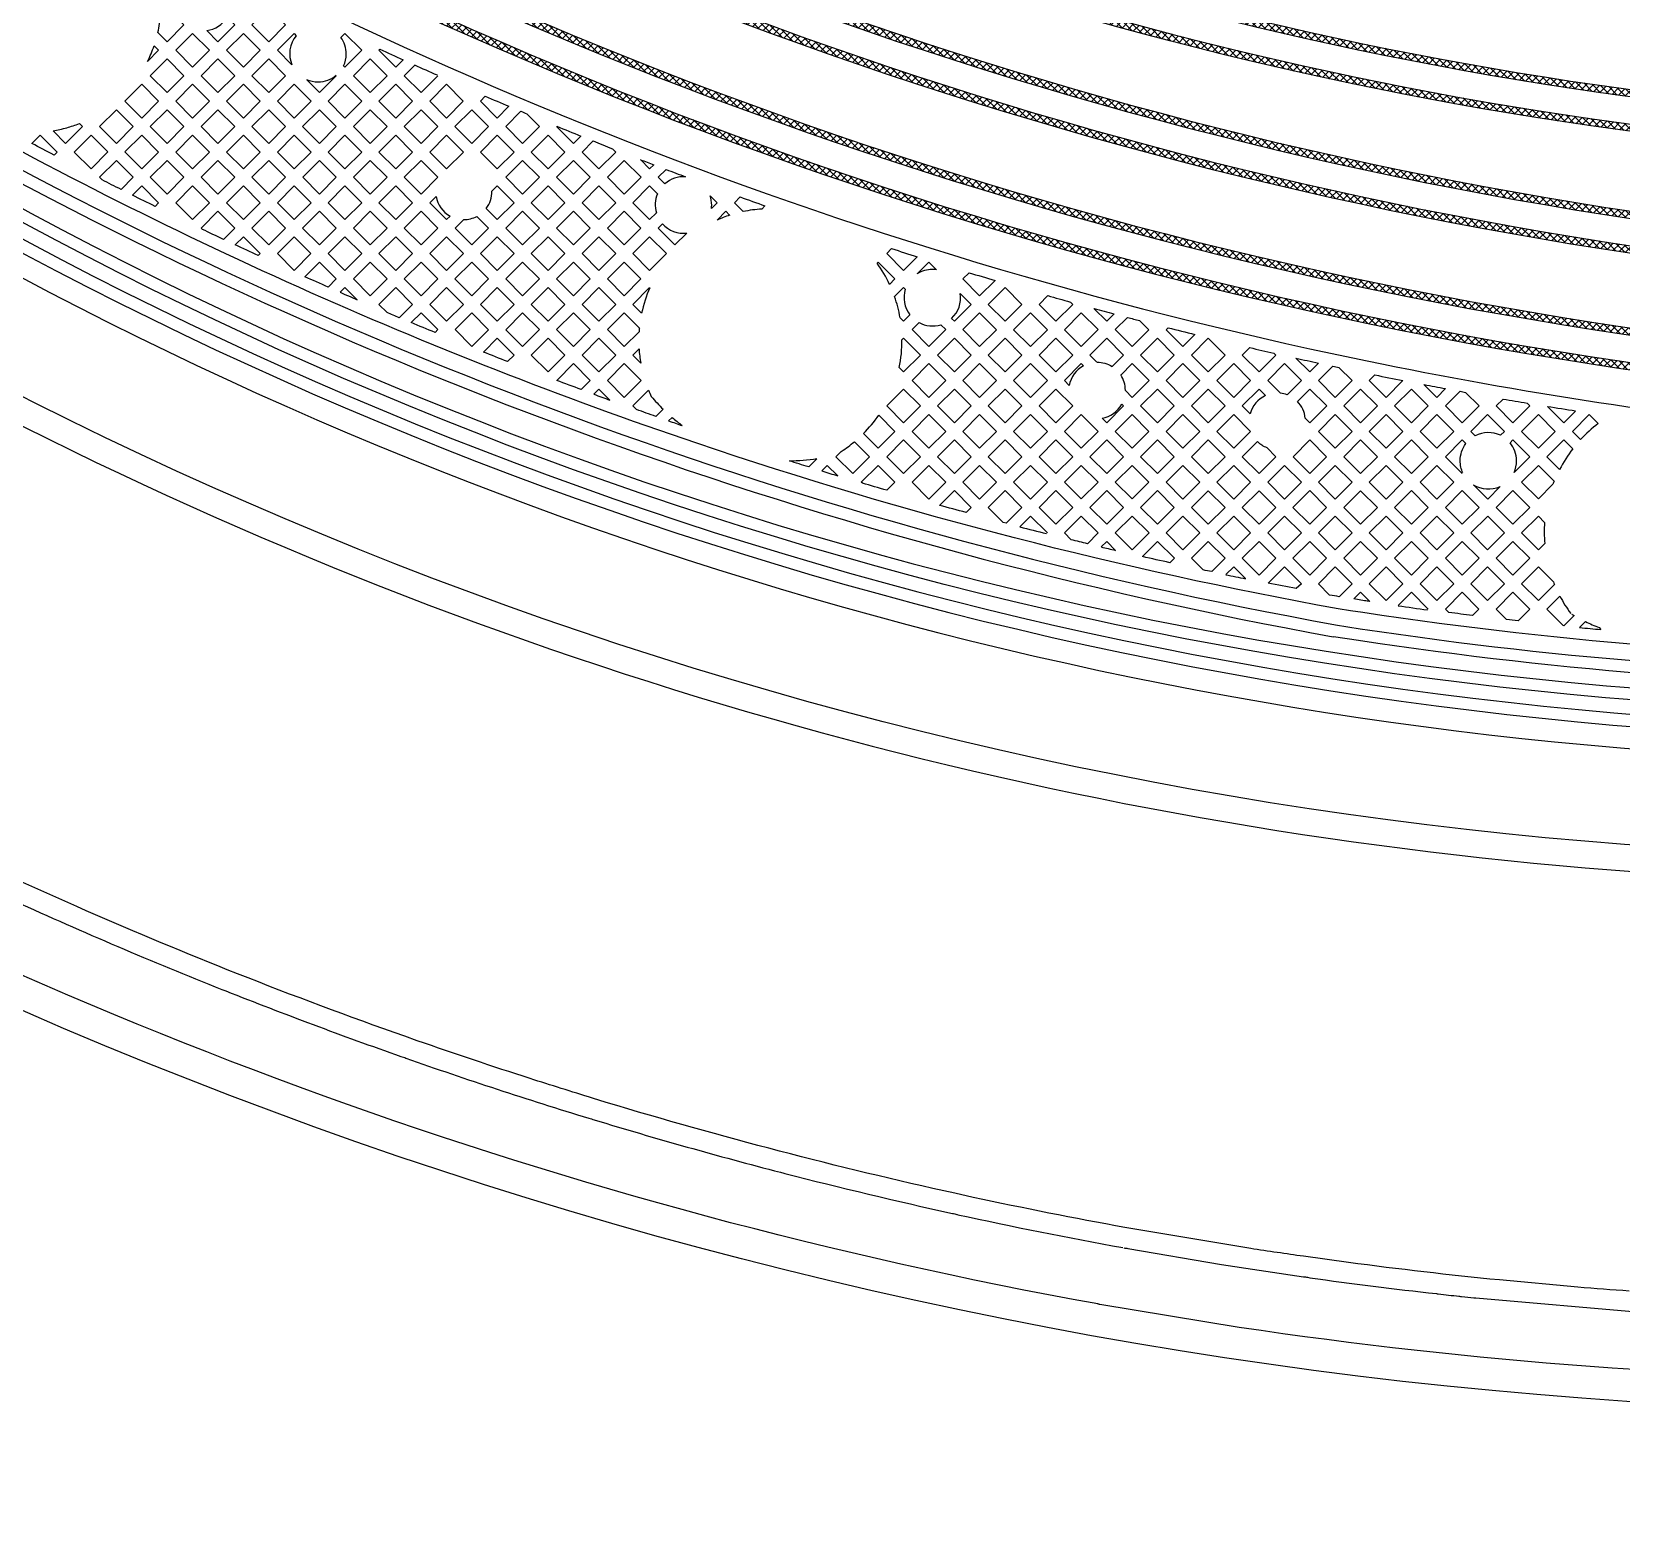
# Model space of a CAD drawing. Extents: x 3811 to 4253, y -432 to -307.
# Drawn here: x 4192.92 to 4202.92, y -371.98 to -362.67 of the extents above; entities that cross this region are included whole.
import ezdxf

# ---------------------------------------------------------------- set-up
doc = ezdxf.new("R2010")
doc.units = 0
doc.layers.add('gbr-dxf_layer0', color=7, linetype='Continuous')
doc.layers.add('gbr-outline-dxf_layer1', color=2, linetype='Continuous')
doc.layers.add('備註', color=1, linetype='Continuous', lineweight=9)
pattern_1 = [(135, (8843.560736, 77.478814), (0.0224506403, 0.0224506403), []), (45, (8843.560736, 77.478814), (0.0224506403, -0.0224506403), [])]

msp = doc.modelspace()

# ---------------------------------------------------------------- hatches: boundary and pattern name
at = {"layer": '備註', "linetype": 'Continuous'}
h = msp.add_hatch(dxfattribs=at)
h.set_pattern_fill('ANSI37', color=4, scale=0.01, angle=180, style=0)
h.set_pattern_definition(pattern_1)
h.paths.add_polyline_path([(4163.64, -357.276), (4163.64, -357.098), (4164.173, -357.098), (4164.173, -357.11), (4164.329, -357.143, -0.066613), (4164.335, -357.145), (4164.488, -357.138), (4188.046, -357.138, -0.141637), (4193.293, -358.654), (4194.128, -359.181, 0.112238), (4203.085, -362.347), (4204.051, -362.46), (4212.149, -362.46, 0.085387), (4215.983, -361.801, -0.011425), (4218.04, -361.124, -0.07388), (4223.346, -360.335, -0.044039), (4225.988, -360.565), (4240.053, -363.044, -0.06808), (4240.355, -363.141), (4240.472, -363.092, -0.165275), (4240.48, -363.092), (4240.481, -363.088), (4241.006, -363.181), (4240.975, -363.356), (4240.45, -363.263), (4240.45, -363.261, -0.144698), (4240.443, -363.259), (4240.359, -363.194, 0.074069), (4240.045, -363.089), (4225.98, -360.609, 0.041882), (4223.476, -360.381, 0.075667), (4218.053, -361.167, 0.011425), (4215.998, -361.843, -0.085392), (4212.149, -362.505), (4204.05, -362.505), (4203.08, -362.392, -0.112238), (4194.104, -359.219), (4193.269, -358.692, 0.141637), (4188.046, -357.183), (4164.49, -357.183), (4164.356, -357.189, -0.211234), (4164.349, -357.196), (4164.182, -357.271, -0.18449), (4164.173, -357.271), (4164.173, -357.276)])
h = msp.add_hatch(dxfattribs=at)
h.set_pattern_fill('ANSI37', color=4, scale=0.01, angle=180, style=0)
h.set_pattern_definition(pattern_1)
h.paths.add_polyline_path([(4163.64, -357.448), (4163.64, -357.626), (4164.173, -357.626), (4164.173, -357.62, 0.178466), (4164.181, -357.615), (4164.301, -357.463), (4164.411, -357.416, -0.099638), (4164.502, -357.398), (4188.046, -357.398, -0.141634), (4193.154, -358.875), (4193.989, -359.401, 0.112237), (4203.054, -362.606), (4204.037, -362.721), (4212.149, -362.721, 0.085375), (4216.07, -362.046, -0.005716), (4217.089, -361.698, -0.005714), (4218.116, -361.373, -0.075665), (4223.474, -360.596, -0.041887), (4225.943, -360.821), (4240.008, -363.301, -0.08592), (4240.3, -363.406, -0.013248), (4240.333, -363.427), (4240.353, -363.447), (4240.333, -363.45, 0.505282), (4240.323, -363.468), (4240.386, -363.596, 0.121534), (4240.39, -363.6), (4240.389, -363.608), (4240.914, -363.7), (4240.945, -363.525), (4240.42, -363.433), (4240.419, -363.435), (4240.407, -363.437), (4240.363, -363.393, 0.054644), (4240.36, -363.39, 0.013244), (4240.324, -363.369, 0.030283), (4240.322, -363.367, 0.085922), (4240.016, -363.257), (4225.951, -360.777, 0.044037), (4223.347, -360.551, 0.073888), (4218.103, -361.33, 0.005714), (4217.075, -361.655, 0.005715), (4216.055, -362.004, -0.085375), (4212.149, -362.676), (4204.039, -362.676), (4203.06, -362.561, -0.112237), (4194.013, -359.363), (4193.178, -358.836, 0.141634), (4188.046, -357.353), (4164.502, -357.353, 0.09966), (4164.394, -357.375), (4164.252, -357.434), (4164.21, -357.437, 0.069249), (4164.207, -357.437), (4164.173, -357.451), (4164.173, -357.448)])
h = msp.add_hatch(dxfattribs=at)
h.set_pattern_fill('ANSI37', color=5, scale=0.01, angle=180, style=0)
h.set_pattern_definition(pattern_1)
h.paths.add_polyline_path([(4163.64, -358.498), (4163.64, -358.676), (4164.173, -358.676), (4164.173, -358.636), (4164.188, -358.627, 0.118436), (4164.197, -358.619), (4164.271, -358.542), (4164.467, -358.542, 0.168678), (4164.773, -358.435, -0.032288), (4164.833, -358.394, -0.075294), (4165.547, -358.102, -0.059653), (4165.747, -358.078), (4187.996, -358.078, -0.141633), (4192.783, -359.461), (4193.285, -359.778, 0.112619), (4203.406, -363.347), (4203.406, -363.347), (4203.997, -363.415), (4212.136, -363.415, 0.097428), (4216.849, -362.488), (4216.984, -362.441, -0.008482), (4217.026, -362.429, 0.045764), (4217.03, -362.428), (4218.685, -361.925, -0.117961), (4225.738, -361.498), (4239.121, -363.858, -0.053276), (4239.199, -363.88, -0.092314), (4239.474, -364.056, -0.051872), (4239.52, -364.11), (4239.622, -364.256, 0.198369), (4239.941, -364.459), (4240.049, -364.478, 0.195787), (4240.054, -364.487), (4240.115, -364.539), (4240.214, -364.599), (4240.207, -364.642), (4240.732, -364.734), (4240.763, -364.559), (4240.238, -364.467), (4240.237, -364.47), (4240.18, -364.468), (4240.106, -364.443), (4239.948, -364.415, -0.198537), (4239.659, -364.23), (4239.557, -364.084, 0.051995), (4239.504, -364.023, 0.092307), (4239.216, -363.838, 0.053108), (4239.129, -363.813), (4225.745, -361.454, 0.117961), (4218.672, -361.881), (4216.922, -362.413, 0.026897), (4216.84, -362.443), (4216.832, -362.446, -0.097433), (4212.136, -363.37), (4203.998, -363.37), (4203.411, -363.302, -0.112619), (4193.309, -359.74), (4192.807, -359.423, 0.141633), (4187.996, -358.033), (4165.747, -358.033, 0.059652), (4165.536, -358.058, 0.075314), (4164.81, -358.355, 0.032369), (4164.745, -358.4, -0.168476), (4164.467, -358.497), (4164.269, -358.497), (4164.239, -358.483, 0.095372), (4164.234, -358.482, 0.091209), (4164.225, -358.482, 0.128158), (4164.219, -358.482), (4164.174, -358.498), (4164.173, -358.498)])
h.paths.add_polyline_path([(4163.64, -358.326), (4163.64, -358.148), (4164.173, -358.148), (4164.173, -358.157), (4164.324, -358.277, -0.10638), (4164.328, -358.282), (4164.467, -358.282, 0.167597), (4164.611, -358.232, -0.03254), (4164.699, -358.171, -0.07534), (4165.485, -357.848, -0.059449), (4165.746, -357.817, 0), (4165.746, -357.817), (4187.997, -357.817, -0.14163), (4192.922, -359.241), (4193.424, -359.558, 0.11262), (4203.435, -363.088), (4204.011, -363.154), (4212.136, -363.154, 0.097486), (4216.753, -362.245), (4216.76, -362.243, -0.02557), (4216.858, -362.207), (4218.61, -361.675, -0.117962), (4225.783, -361.242), (4239.166, -363.601, -0.053228), (4239.297, -363.639, -0.092222), (4239.652, -363.866, -0.051821), (4239.734, -363.96), (4239.836, -364.107, 0.198471), (4239.986, -364.203), (4240.178, -364.237, -0.268286), (4240.183, -364.225), (4240.292, -364.129, 0), (4240.292, -364.129, -0.11537), (4240.297, -364.126), (4240.298, -364.122), (4240.824, -364.215), (4240.793, -364.39), (4240.267, -364.297), (4240.268, -364.291, -0.065734), (4240.265, -364.29), (4240.26, -364.287), (4240.217, -364.288), (4239.978, -364.247, -0.198477), (4239.799, -364.132), (4239.697, -363.986, 0.051773), (4239.621, -363.899, 0.092239), (4239.281, -363.681, 0.053275), (4239.158, -363.645), (4225.775, -361.286, 0.117962), (4218.623, -361.718), (4216.871, -362.25, 0.025728), (4216.777, -362.284, -0.09765), (4212.136, -363.199), (4204.01, -363.199), (4203.43, -363.133, -0.11262), (4193.4, -359.596), (4192.898, -359.279, 0.14163), (4187.997, -357.862), (4165.746, -357.862, 0.059405), (4165.496, -357.892, 0.075335), (4164.722, -358.209, 0.032531), (4164.639, -358.267, -0.167981), (4164.467, -358.327), (4164.277, -358.327), (4164.271, -358.33, -0.335125), (4164.256, -358.334), (4164.173, -358.324), (4164.173, -358.326)])
h = msp.add_hatch(dxfattribs=at)
h.set_pattern_fill('ANSI37', color=6, scale=0.01, angle=180, style=0)
h.set_pattern_definition(pattern_1)
h.paths.add_polyline_path([(4163.64, -359.726), (4163.64, -359.548), (4164.173, -359.548), (4164.184, -359.543), (4164.283, -359.543, 0), (4164.283, -359.543, -0.207116), (4164.293, -359.547), (4164.315, -359.547, 0.026582), (4164.369, -359.544, 0.170903), (4164.553, -359.456), (4164.934, -359.074, -0.19891), (4165.813, -358.71), (4187.668, -358.71, -0.141631), (4192.395, -360.077, 0.113022), (4203.954, -364.142), (4212.145, -364.142, 0.09309), (4217.049, -363.221), (4217.449, -363.066, -0.021827), (4217.522, -363.04), (4219.684, -362.41, -0.071107), (4222.848, -361.958), (4223.041, -361.958, -0.043463), (4225.059, -362.136), (4238.585, -364.522, -0.024944), (4238.662, -364.539), (4238.842, -364.59, -0.131203), (4239.326, -364.877), (4239.457, -365.011, -0.041027), (4239.508, -365.072), (4239.639, -365.259, 0.186129), (4239.954, -365.472), (4239.978, -365.481), (4240.13, -365.514), (4240.581, -365.593), (4240.55, -365.768), (4240.024, -365.676), (4240.032, -365.633), (4239.999, -365.577), (4239.998, -365.575), (4239.926, -365.512, -0.177797), (4239.602, -365.285), (4239.471, -365.098, 0.041028), (4239.425, -365.042), (4239.294, -364.908, 0.131201), (4238.83, -364.633), (4238.649, -364.582, 0.024945), (4238.578, -364.566), (4225.051, -362.18, 0.043463), (4223.041, -362.003), (4222.863, -362.003, 0.07144), (4219.697, -362.453), (4217.535, -363.084), (4217.066, -363.263, -0.09309), (4212.145, -364.187), (4203.953, -364.187, -0.113057), (4192.371, -360.115, 0.141637), (4187.668, -358.755), (4165.813, -358.755, 0.198909), (4164.966, -359.106), (4164.584, -359.488, -0.170702), (4164.374, -359.589), (4164.271, -359.592), (4164.173, -359.684), (4164.173, -359.684), (4164.173, -359.726)])
h.paths.add_polyline_path([(4163.64, -359.376), (4163.64, -359.198), (4164.173, -359.198), (4164.173, -359.21, -0.221912), (4164.183, -359.214), (4164.286, -359.332), (4164.315, -359.332, 0.026198), (4164.345, -359.33, 0.171754), (4164.4, -359.303), (4164.782, -358.922, -0.19888), (4165.813, -358.495), (4187.667, -358.495, -0.141642), (4192.51, -359.895, 0.11291), (4203.966, -363.927), (4212.145, -363.927, 0.093101), (4216.971, -363.02), (4217.371, -362.865, -0.021815), (4217.462, -362.834), (4219.624, -362.203, -0.071088), (4222.847, -361.742), (4223.042, -361.742, -0.043464), (4225.097, -361.923), (4238.625, -364.31, -0.024457), (4238.72, -364.332), (4238.9, -364.382, -0.131241), (4239.48, -364.726), (4239.612, -364.86, -0.040968), (4239.685, -364.949), (4239.815, -365.136, 0.176416), (4239.987, -365.257), (4240.105, -365.164, -0.216327), (4240.115, -365.161), (4240.116, -365.156), (4240.641, -365.249), (4240.61, -365.424), (4240.085, -365.331), (4240.086, -365.327, -0.132482), (4240.079, -365.326), (4240.051, -365.312, -0.233021), (4239.778, -365.162), (4239.648, -364.975, 0.040967), (4239.579, -364.892), (4239.448, -364.758, 0.131328), (4238.888, -364.426), (4238.708, -364.375, 0.024456), (4238.617, -364.354), (4225.089, -361.968, 0.043464), (4223.042, -361.787), (4222.847, -361.787, 0.071088), (4219.636, -362.246), (4217.475, -362.877, 0.021814), (4217.387, -362.907), (4216.987, -363.062, -0.093101), (4212.145, -363.972), (4203.965, -363.972, -0.112944), (4192.486, -359.933, 0.141648), (4187.667, -358.54), (4165.813, -358.54, 0.198881), (4164.814, -358.954), (4164.432, -359.335, -0.171314), (4164.35, -359.375), (4164.275, -359.377), (4164.269, -359.384, -0.28736), (4164.257, -359.388), (4164.173, -359.373), (4164.173, -359.376)])
h = msp.add_hatch(dxfattribs=at)
h.set_pattern_fill('ANSI37', color=76, scale=0.01, angle=180, style=0)
h.set_pattern_definition(pattern_1)
h.paths.add_polyline_path([(4163.64, -360.776), (4163.64, -360.598), (4164.173, -360.598), (4164.173, -360.598), (4164.224, -360.595, 0.018923), (4164.328, -360.555, 0.096206), (4164.734, -360.282), (4165.245, -359.77, -0.065657), (4165.319, -359.714, -0.131775), (4166.408, -359.422), (4187.613, -359.422, -0.141631), (4192.006, -360.692, 0.113391), (4203.913, -364.87), (4212.143, -364.87, 0.097468), (4217.406, -363.834), (4219.729, -363.124, -0.071713), (4222.821, -362.646), (4222.895, -362.644, -0.033187), (4222.897, -362.644, -0.055595), (4224.342, -362.731), (4238.34, -365.199, -0.073208), (4238.676, -365.31, -0.083143), (4238.743, -365.359), (4238.895, -365.514, -0.028231), (4238.977, -365.608), (4239.504, -366.284, 0.115785), (4239.785, -366.509), (4239.827, -366.529), (4239.872, -366.538), (4239.873, -366.535), (4240.398, -366.628), (4240.367, -366.803), (4239.842, -366.71), (4239.843, -366.705, -0.105583), (4239.84, -366.7), (4239.771, -366.553, -0.11767), (4239.469, -366.311), (4238.941, -365.636, 0.028232), (4238.862, -365.545), (4238.711, -365.391, 0.082987), (4238.656, -365.35, 0.072672), (4238.334, -365.244), (4224.334, -362.776, 0.055532), (4222.901, -362.688), (4222.852, -362.691, 0.072418), (4219.742, -363.167), (4217.423, -363.876, -0.09745), (4212.143, -364.915), (4203.911, -364.915, -0.113423), (4191.982, -360.73, 0.141638), (4187.613, -359.467), (4166.408, -359.467, 0.131762), (4165.341, -359.753, 0.06581), (4165.277, -359.802), (4164.766, -360.313, -0.096144), (4164.346, -360.597, -0.025054), (4164.344, -360.598, -0.004226), (4164.321, -360.607, -0.114237), (4164.317, -360.612), (4164.173, -360.732), (4164.173, -360.776)])
h.paths.add_polyline_path([(4163.64, -360.426), (4163.64, -360.248), (4164.173, -360.248), (4164.173, -360.255), (4164.331, -360.315, 0.073429), (4164.581, -360.129), (4165.092, -359.618, -0.065621), (4165.211, -359.527, -0.131739), (4166.407, -359.206), (4187.613, -359.206, -0.141628), (4192.121, -360.51, 0.113283), (4203.925, -364.654), (4212.143, -364.654, 0.09736), (4217.319, -363.637, -0.142064), (4217.347, -363.627), (4219.666, -362.918, -0.072391), (4222.848, -362.43, -0.057042), (4224.379, -362.519), (4238.378, -364.987, -0.073076), (4238.773, -365.118, -0.082878), (4238.898, -365.209), (4239.049, -365.363, -0.028264), (4239.147, -365.476), (4239.674, -366.151, 0.100753), (4239.748, -366.214, -0.048212), (4239.752, -366.216, 0.081874), (4239.813, -366.236), (4239.931, -366.192, -0.059599), (4239.934, -366.191), (4239.934, -366.19), (4240.459, -366.283), (4240.428, -366.458), (4239.903, -366.365), (4239.904, -366.359, -0.125908), (4239.898, -366.357), (4239.793, -366.278, -0.063005), (4239.735, -366.258, -0.055423), (4239.73, -366.256, -0.105306), (4239.638, -366.179), (4239.112, -365.503, 0.028265), (4239.016, -365.394), (4238.865, -365.24, 0.082816), (4238.753, -365.158, 0.073081), (4238.37, -365.031), (4224.371, -362.563, 0.05561), (4222.889, -362.473), (4222.85, -362.475, 0.072428), (4219.679, -362.961), (4217.359, -363.67, -0.098656), (4217.35, -363.671, 0.148203), (4217.346, -363.673, -0.090998), (4217.339, -363.677, -0.097419), (4212.143, -364.699), (4203.924, -364.699, -0.113317), (4192.097, -360.548, 0.141634), (4187.613, -359.251), (4166.407, -359.251, 0.131753), (4165.233, -359.566, -0.035249), (4165.231, -359.568, 0.064094), (4165.124, -359.65), (4164.613, -360.161, -0.083866), (4164.311, -360.376), (4164.285, -360.402, -0.217959), (4164.275, -360.406), (4164.173, -360.399), (4164.173, -360.426)])

# ---------------------------------------------------------------- linework, layer by layer
at = {"layer": 'gbr-dxf_layer0'}
for p, q in [((4194.554, -362.876), (4194.462, -362.784)), ((4196.805, -364.277), (4196.699, -364.383)), ((4196.699, -364.383), (4196.755, -364.438)), ((4196.699, -364.702), (4196.739, -364.663)), ((4196.75, -364.753), (4196.699, -364.702)), ((4199.577, -364.702), (4199.621, -364.747)), ((4196.699, -365.022), (4196.799, -364.923)), ((4201.815, -365.342), (4201.921, -365.448)), ((4202.534, -365.422), (4202.454, -365.342)), ((4202.536, -366.219), (4202.454, -366.301)), ((4202.454, -366.301), (4202.559, -366.406)), ((4202.561, -366.406), (4202.625, -366.342)), ((4201.267, -366.499), (4201.11, -366.475))]:
    msp.add_line(p, q, dxfattribs=at)
at = {"layer": 'gbr-dxf_layer0', "linetype": 'Continuous'}
for points in [[(4203.43, -363.133, -0.11262), (4193.4, -359.596), (4192.899, -359.279)], [(4192.923, -359.241), (4193.424, -359.558, 0.11262), (4203.435, -363.088)], [(4203.994, -363.415), (4203.406, -363.347, -0.112619), (4193.285, -359.778)], [(4193.309, -359.74, 0.112619), (4203.411, -363.302), (4203.998, -363.37), (4212.136, -363.37, 0.097433), (4216.832, -362.446)], [(4192.51, -359.895, 0.112908), (4203.966, -363.927), (4212.144, -363.927)], [(4192.395, -360.077, 0.11302), (4203.954, -364.142), (4212.144, -364.142)], [(4192.122, -360.51, 0.113281), (4203.925, -364.654), (4212.143, -364.654, 0.09736), (4217.319, -363.637, -0.142087), (4217.347, -363.627), (4219.666, -362.918, -0.071728), (4222.819, -362.431)], [(4192.006, -360.692, 0.113389), (4203.913, -364.87), (4212.143, -364.87)], [(4191.859, -360.926, 0.087103), (4200.961, -364.662, 0.026027), (4203.882, -365.145)], [(4164.742, -361.924, -0.068819), (4164.905, -361.845), (4165.025, -361.806, -0.075403), (4165.049, -361.802), (4188.1, -361.802, -0.034266), (4188.153, -361.806), (4188.544, -361.86, -0.096807), (4190.62, -362.904), (4191.395, -363.38, 0.127689), (4203.957, -367.241), (4203.966, -367.241, -0.055467), (4203.971, -367.242, 0.010906), (4205.112, -367.266), (4210.59, -367.266, 0.010952), (4211.726, -367.242, -0.055702), (4211.732, -367.241), (4211.74, -367.241, 0.090213), (4220.793, -365.176, -0.101418), (4223.043, -364.715)], [(4238.584, -368.032), (4233.394, -367.117), (4233.127, -367.013), (4223.949, -365.395, 0.143732), (4220.872, -365.738, -0.100607), (4210.447, -367.857), (4204.946, -367.857, -0.15063), (4189.912, -363.222, 0.128354), (4187.306, -362.266, -0.064739), (4187.299, -362.266, -0.058104), (4187.293, -362.265, 0.023513), (4186.777, -362.241), (4166.628, -362.24), (4165.881, -362.272)], [(4187.218, -362.403), (4187.293, -362.431, -0.12627), (4189.784, -363.336), (4190.395, -363.741, 0.002981), (4190.665, -363.912), (4191.111, -364.186, 0.013182), (4192.344, -364.884), (4192.866, -365.153), (4193.318, -365.375, 0.097311), (4203.347, -367.975), (4203.864, -368, -0.055033), (4203.87, -368.001, 0.010023), (4204.947, -368.023), (4210.447, -368.023, 0.010023), (4211.523, -368.001, -0.055026), (4211.529, -368), (4211.538, -368, 0.000637), (4211.603, -367.998, -0.055256), (4211.608, -367.997), (4211.617, -367.997, 0.003901), (4212.035, -367.976, -0.059518), (4212.041, -367.975)], [(4190.987, -362.669), (4191.559, -363.024, 0.140029), (4205.056, -366.88), (4210.586, -366.88)], [(4194.462, -362.784), (4194.567, -362.678), (4194.581, -362.692, 0.282666), (4194.554, -362.876)], [(4210.586, -366.956), (4205.056, -366.956, -0.140029), (4191.519, -363.089), (4190.947, -362.733)], [(4195.101, -362.784), (4195.108, -362.777, 0.001417), (4195.253, -362.844)], [(4195.47, -362.941, -0.001381), (4195.327, -362.878), (4195.261, -362.944)], [(4194.832, -362.943, -0.176964), (4194.717, -362.985, -0.100729), (4194.648, -362.97)], [(4201.139, -366.299, -0.03679), (4197.102, -365.257, -0.047484), (4192.196, -363.061)], [(4195.74, -363.104), (4195.771, -363.073, 0.001431), (4195.92, -363.136)], [(4192.144, -363.148, 0.084449), (4201.122, -366.399), (4201.279, -366.424, 0.03745), (4205.162, -366.715)], [(4196.859, -363.583), (4196.909, -363.534, 0.001169), (4197.032, -363.58)], [(4197.032, -363.58, 0.202349), (4196.901, -363.625), (4196.859, -363.583)], [(4197.195, -363.779, 0.030583), (4197.196, -363.758, 0.084966), (4197.186, -363.699)], [(4197.339, -363.743), (4197.375, -363.707, 0.001467), (4197.531, -363.763)], [(4197.531, -363.763), (4197.511, -363.783, 0.03557), (4197.394, -363.799), (4197.339, -363.743)], [(4196.859, -363.903), (4196.886, -363.876, 0.245449), (4197.04, -363.934)], [(4198.298, -364.063), (4198.329, -364.032, 0.001492), (4198.49, -364.083)], [(4198.612, -364.165, 0.038107), (4198.585, -364.163, 0.142061), (4198.49, -364.191)], [(4198.777, -364.223), (4198.817, -364.184, 0.001506), (4198.98, -364.232)], [(4199.622, -364.747, -0.141776), (4199.717, -364.774), (4199.789, -364.702), (4199.683, -364.596), (4199.577, -364.702)], [(4200.056, -364.543), (4200.069, -364.53, 0.001547), (4200.238, -364.572)], [(4200.874, -364.721, 0.000667), (4200.945, -364.737, 0.000684), (4201.017, -364.753)], [(4201.335, -364.862), (4201.371, -364.827, 0.001587), (4201.547, -364.862)], [(4196.799, -364.923, 0.013167), (4196.816, -364.962, 0.024235), (4196.89, -365.043), (4196.845, -365.088, -0.001167), (4196.723, -365.045), (4196.699, -365.022)], [(4196.925, -365.116), (4196.947, -365.095, 0.018177), (4197.011, -365.146)], [(4201.925, -365.444, -0.111299), (4201.908, -365.367, -0.164683), (4201.944, -365.259), (4201.921, -365.236), (4201.815, -365.342)], [(4202.247, -365.441, 0.107054), (4202.263, -365.367, 0.174821), (4202.222, -365.254)], [(4202.454, -365.342), (4202.56, -365.236), (4202.617, -365.292, 0.044613), (4202.534, -365.422)], [(4197.858, -365.354), (4197.807, -365.406, -0.001141), (4197.685, -365.368)], [(4205.771, -371.15), (4204.946, -371.15, -0.037066), (4200.517, -370.821), (4199.64, -370.677, -0.066754), (4199.633, -370.676, -0.064721), (4199.627, -370.674, -0.084374), (4190.173, -367.259, -0.000313), (4190.15, -367.247, -0.058015), (4190.145, -367.244, -0.056518), (4190.14, -367.241, -0.010789), (4189.029, -366.578, -0.000308), (4189.008, -366.565, -0.054309), (4189.003, -366.562, -0.05371), (4188.998, -366.559, -0.009533), (4188.042, -365.933, 0.096225), (4187.274, -365.59, -0.060789), (4187.268, -365.589, -0.060727), (4187.262, -365.588), (4187.07, -365.553, 0.033416), (4186.777, -365.533), (4181.337, -365.533)], [(4201.339, -366.253, -0.000397), (4201.306, -366.248), (4201.239, -366.237)], [(4205.228, -366.613, -0.000669), (4205.162, -366.613, -0.037446), (4201.295, -366.323)], [(4202.659, -366.416), (4202.696, -366.379, 0.015698), (4202.783, -366.417), (4202.794, -366.429)], [(4205.228, -366.791, -0.000672), (4205.162, -366.792, -0.03745), (4201.268, -366.499)], [(4191.804, -367.659), (4192.081, -367.796, 0.006492), (4192.777, -368.124, -0.049044), (4192.809, -368.139, 0.01195), (4194.112, -368.694, -0.040438), (4194.138, -368.704, 0.009922), (4195.24, -369.116, -0.046598), (4195.271, -369.127, 0.010228), (4196.423, -369.505, -0.047986), (4196.456, -369.515, 0.010282), (4197.629, -369.845, -0.041066), (4197.657, -369.852, 0.009148), (4198.712, -370.104, -0.04044), (4198.74, -370.11)], [(4202.971, -370.593, -0.002748), (4202.649, -370.568), (4202.155, -370.523, -0.008098), (4201.205, -370.413), (4200.922, -370.374, -0.002861), (4200.589, -370.325), (4199.797, -370.192, -0.008237), (4198.843, -370.003), (4198.726, -369.977, -0.019212), (4196.532, -369.405), (4196.446, -369.378, -0.003496), (4196.053, -369.255, -0.006342), (4195.343, -369.017), (4195.264, -368.989, -0.009518), (4194.212, -368.596), (4194.147, -368.57, -0.008708), (4193.199, -368.173), (4192.821, -368.004, -0.004784)], [(4198.743, -370.111, -0.052457), (4198.746, -370.112, 0.008935), (4199.784, -370.319)], [(4199.791, -370.321, -0.03565), (4199.816, -370.325), (4200.406, -370.425), (4200.922, -370.503, -0.035515), (4200.947, -370.506), (4200.961, -370.509, 0.006788), (4201.759, -370.609, -0.060613), (4201.765, -370.61, -0.054998), (4201.77, -370.611, 0.001121), (4201.9, -370.625, -0.085237), (4201.909, -370.626, -0.079364), (4201.917, -370.627, 0.000684), (4201.994, -370.635, -0.062057), (4202, -370.635, -0.057425), (4202.006, -370.636), (4203.067, -370.727)]]:
    msp.add_lwpolyline(points, format="xyb", dxfattribs=at)
for points in [[(4193.71, -362.672, 0.035186), (4193.726, -362.56), (4193.768, -362.518), (4193.874, -362.624), (4193.768, -362.73)], [(4194.018, -362.66, 0.226166), (4194.145, -362.576), (4194.194, -362.624), (4194.088, -362.73)], [(4194.862, -362.703), (4194.887, -362.678), (4194.993, -362.784), (4194.887, -362.89), (4194.879, -362.882, 0.10907), (4194.895, -362.807, 0.156241)], [(4195.9, -363.264), (4195.995, -363.168, 0.000412), (4196.032, -363.184), (4196.112, -363.264), (4196.006, -363.37)], [(4193.05, -363.291, 0.028027), (4193.136, -363.271, 0.026239), (4193.216, -363.245), (4193.235, -363.264), (4193.129, -363.37)], [(4192.917, -363.37), (4192.969, -363.318), (4193.075, -363.424), (4193.056, -363.443, -0.001403)], [(4196.38, -363.424), (4196.449, -363.354, 0.001174), (4196.571, -363.403), (4196.592, -363.424), (4196.486, -363.53)], [(4193.343, -363.583), (4193.449, -363.477), (4193.555, -363.583), (4193.478, -363.66, -0.001203), (4193.359, -363.599)], [(4193.55, -363.696), (4193.608, -363.637), (4193.714, -363.743), (4193.692, -363.766, -0.001414)], [(4195.777, -363.78, 0.165727), (4195.813, -363.671), (4195.846, -363.637), (4195.952, -363.743), (4195.846, -363.849)], [(4196.699, -363.743), (4196.805, -363.637), (4196.855, -363.687, 0.173689), (4196.848, -363.807), (4196.805, -363.849)], [(4193.982, -363.903), (4194.088, -363.797), (4194.194, -363.903), (4194.123, -363.974, -0.001324), (4193.99, -363.911)], [(4195.421, -363.743), (4195.461, -363.703, 0.224412), (4195.549, -363.827), (4195.527, -363.849)], [(4195.581, -363.903), (4195.635, -363.849, 0.122125), (4195.718, -363.829), (4195.792, -363.903), (4195.686, -364.009)], [(4194.197, -364.008), (4194.248, -363.957), (4194.354, -364.063), (4194.341, -364.076, -0.001425)], [(4194.635, -364.209), (4194.727, -364.117), (4194.833, -364.223), (4194.782, -364.274, -0.001435)], [(4195.101, -364.383), (4195.207, -364.277), (4195.313, -364.383), (4195.229, -364.467, -0.000757), (4195.153, -364.435)], [(4198.347, -364.333), (4198.404, -364.277), (4198.415, -364.288, 0.243253), (4198.444, -364.449), (4198.404, -364.489), (4198.382, -364.467, 0.041709)], [(4199.257, -364.383), (4199.312, -364.328, 0.001312), (4199.454, -364.368), (4199.469, -364.383), (4199.363, -364.489)], [(4195.305, -364.498), (4195.367, -364.436), (4195.473, -364.542), (4195.455, -364.56, -0.00145)], [(4196.54, -364.542), (4196.646, -364.437), (4196.741, -364.532, 0.006992), (4196.739, -364.555), (4196.646, -364.648)], [(4198.458, -364.542), (4198.502, -364.498, 0.199445), (4198.638, -364.511), (4198.67, -364.542), (4198.564, -364.648)], [(4199.737, -364.542), (4199.814, -364.465, 0.000722), (4199.89, -364.485), (4199.948, -364.543), (4199.843, -364.648)], [(4195.759, -364.683), (4195.846, -364.596), (4195.952, -364.702), (4195.911, -364.743, -0.001459)], [(4198.377, -364.781, 0.053341), (4198.394, -364.606), (4198.404, -364.596), (4198.51, -364.702), (4198.404, -364.808)], [(4200.536, -364.702), (4200.583, -364.655, 0.001386), (4200.735, -364.69), (4200.748, -364.702), (4200.642, -364.808)], [(4196.221, -364.862), (4196.326, -364.756), (4196.432, -364.862), (4196.375, -364.919, -0.00147)], [(4199.417, -364.862), (4199.523, -364.756), (4199.536, -364.769, 0.224333), (4199.447, -364.893)], [(4200.696, -364.862), (4200.802, -364.756), (4200.908, -364.862), (4200.818, -364.952, 0.061411), (4200.776, -364.942)], [(4201.015, -364.862), (4201.106, -364.772, 0.000412), (4201.145, -364.78), (4201.227, -364.862), (4201.121, -364.968)], [(4200.536, -365.022), (4200.642, -364.916), (4200.683, -364.957, 0.221781), (4200.585, -365.071)], [(4200.883, -364.994), (4200.962, -364.916), (4201.068, -365.022), (4200.962, -365.128), (4200.933, -365.1, 0.168741)], [(4201.815, -365.022), (4201.907, -364.93, 0.000379), (4201.941, -364.937), (4202.027, -365.022), (4201.921, -365.128)], [(4202.134, -365.022), (4202.178, -364.979, 0.001358), (4202.329, -365.004), (4202.346, -365.022), (4202.24, -365.128)], [(4198.152, -365.196, 0.045533), (4198.248, -365.08), (4198.35, -365.182), (4198.244, -365.288)], [(4199.654, -365.099, 0.224301), (4199.777, -365.011), (4199.789, -365.022), (4199.683, -365.128)], [(4201.974, -365.182), (4202.08, -365.076), (4202.186, -365.182), (4202.162, -365.207, 0.236217), (4202.003, -365.21)], [(4202.614, -365.182), (4202.72, -365.076), (4202.777, -365.133, 0.043554), (4202.666, -365.234)], [(4197.978, -365.342), (4198.012, -365.308, 0.031257), (4198.095, -365.247), (4198.19, -365.342), (4198.084, -365.448)], [(4200.536, -365.342), (4200.632, -365.246, 0.098108), (4200.69, -365.284), (4200.748, -365.342), (4200.642, -365.448)], [(4198.138, -365.502), (4198.244, -365.396), (4198.35, -365.502), (4198.298, -365.553, -0.001429), (4198.145, -365.508)], [(4202.294, -365.502), (4202.4, -365.396), (4202.5, -365.495, 0.006295), (4202.492, -365.515), (4202.4, -365.607)], [(4198.631, -365.648), (4198.724, -365.555), (4198.83, -365.661), (4198.798, -365.693, -0.001539)], [(4199.417, -365.821), (4199.523, -365.715), (4199.629, -365.821), (4199.561, -365.889, -0.000951), (4199.46, -365.864)], [(4202.294, -365.821), (4202.4, -365.715), (4202.439, -365.755, 0.038595), (4202.44, -365.887), (4202.4, -365.927)], [(4199.908, -365.97), (4200.003, -365.875), (4200.109, -365.981), (4200.081, -366.009, -0.001582)], [(4200.216, -365.981), (4200.322, -365.875), (4200.428, -365.981), (4200.344, -366.065, -0.000539), (4200.289, -366.054)], [(4200.699, -366.138), (4200.802, -366.035), (4200.908, -366.141), (4200.876, -366.172, -0.00161)], [(4201.015, -366.141), (4201.121, -366.035), (4201.227, -366.141), (4201.146, -366.223, -0.000576), (4201.086, -366.212)], [(4202.294, -366.141), (4202.4, -366.035), (4202.495, -366.13, 0.005136), (4202.501, -366.146), (4202.4, -366.247)], [(4201.815, -366.301), (4201.92, -366.195), (4202.026, -366.301), (4201.986, -366.341, -0.001473), (4201.836, -366.322)], [(4202.134, -366.301), (4202.24, -366.195), (4202.346, -366.301), (4202.272, -366.375, -0.000731), (4202.2, -366.367)]]:
    msp.add_lwpolyline(points, format="xyb", close=True, dxfattribs=at)
for points in [[(4194.302, -362.624), (4194.408, -362.518), (4194.514, -362.624), (4194.408, -362.73)], [(4193.822, -362.784), (4193.928, -362.678), (4194.034, -362.784), (4193.928, -362.89)], [(4194.142, -362.784), (4194.248, -362.678), (4194.354, -362.784), (4194.248, -362.89)], [(4193.662, -362.944), (4193.768, -362.838), (4193.874, -362.944), (4193.768, -363.05)], [(4193.982, -362.944), (4194.088, -362.838), (4194.194, -362.944), (4194.088, -363.05)], [(4194.302, -362.944), (4194.408, -362.838), (4194.514, -362.944), (4194.408, -363.05)], [(4194.941, -362.944), (4195.047, -362.838), (4195.153, -362.944), (4195.047, -363.05)], [(4193.502, -363.104), (4193.608, -362.998), (4193.714, -363.104), (4193.608, -363.21)], [(4193.822, -363.104), (4193.928, -362.998), (4194.034, -363.104), (4193.928, -363.21)], [(4194.142, -363.104), (4194.248, -362.998), (4194.354, -363.104), (4194.248, -363.21)], [(4194.462, -363.104), (4194.568, -362.998), (4194.674, -363.104), (4194.568, -363.21)], [(4194.781, -363.104), (4194.887, -362.998), (4194.993, -363.104), (4194.887, -363.21)], [(4195.101, -363.104), (4195.207, -362.998), (4195.313, -363.104), (4195.207, -363.21)], [(4195.421, -363.104), (4195.527, -362.998), (4195.632, -363.104), (4195.527, -363.21)], [(4193.343, -363.264), (4193.449, -363.158), (4193.554, -363.264), (4193.449, -363.37)], [(4193.662, -363.264), (4193.768, -363.158), (4193.874, -363.264), (4193.768, -363.37)], [(4193.982, -363.264), (4194.088, -363.158), (4194.194, -363.264), (4194.088, -363.37)], [(4194.302, -363.264), (4194.408, -363.158), (4194.514, -363.264), (4194.408, -363.37)], [(4194.621, -363.264), (4194.727, -363.158), (4194.833, -363.264), (4194.727, -363.37)], [(4194.941, -363.264), (4195.047, -363.158), (4195.153, -363.264), (4195.047, -363.37)], [(4195.261, -363.264), (4195.367, -363.158), (4195.473, -363.264), (4195.367, -363.37)], [(4195.58, -363.264), (4195.686, -363.158), (4195.792, -363.264), (4195.686, -363.37)], [(4193.183, -363.424), (4193.289, -363.318), (4193.395, -363.423), (4193.289, -363.529)], [(4193.502, -363.423), (4193.608, -363.318), (4193.714, -363.424), (4193.608, -363.529)], [(4193.822, -363.424), (4193.928, -363.318), (4194.034, -363.424), (4193.928, -363.53)], [(4194.142, -363.424), (4194.248, -363.318), (4194.354, -363.424), (4194.248, -363.53)], [(4194.462, -363.424), (4194.568, -363.318), (4194.674, -363.424), (4194.568, -363.53)], [(4194.781, -363.424), (4194.887, -363.318), (4194.993, -363.424), (4194.887, -363.53)], [(4195.101, -363.424), (4195.207, -363.318), (4195.313, -363.424), (4195.207, -363.529)], [(4195.421, -363.424), (4195.527, -363.318), (4195.633, -363.424), (4195.527, -363.53)], [(4195.74, -363.424), (4195.846, -363.318), (4195.952, -363.424), (4195.846, -363.53)], [(4196.06, -363.424), (4196.166, -363.318), (4196.272, -363.424), (4196.166, -363.53)], [(4193.662, -363.583), (4193.768, -363.477), (4193.874, -363.583), (4193.768, -363.689)], [(4193.982, -363.583), (4194.088, -363.477), (4194.194, -363.583), (4194.088, -363.689)], [(4194.302, -363.583), (4194.408, -363.477), (4194.514, -363.583), (4194.408, -363.689)], [(4194.622, -363.583), (4194.727, -363.478), (4194.833, -363.583), (4194.727, -363.689)], [(4194.941, -363.583), (4195.047, -363.477), (4195.153, -363.583), (4195.047, -363.689)], [(4195.261, -363.583), (4195.367, -363.477), (4195.473, -363.583), (4195.367, -363.689)], [(4195.9, -363.583), (4196.006, -363.478), (4196.112, -363.583), (4196.006, -363.689)], [(4196.22, -363.583), (4196.326, -363.477), (4196.432, -363.583), (4196.326, -363.689)], [(4196.54, -363.583), (4196.646, -363.477), (4196.752, -363.583), (4196.646, -363.689)], [(4193.822, -363.743), (4193.928, -363.637), (4194.034, -363.743), (4193.928, -363.849)], [(4194.142, -363.743), (4194.248, -363.637), (4194.354, -363.743), (4194.248, -363.849)], [(4194.462, -363.743), (4194.568, -363.637), (4194.674, -363.743), (4194.568, -363.849)], [(4194.781, -363.743), (4194.887, -363.637), (4194.993, -363.743), (4194.887, -363.849)], [(4195.101, -363.743), (4195.207, -363.637), (4195.313, -363.743), (4195.207, -363.849)], [(4196.06, -363.743), (4196.166, -363.637), (4196.272, -363.743), (4196.166, -363.849)], [(4196.38, -363.743), (4196.486, -363.637), (4196.592, -363.743), (4196.486, -363.849)], [(4194.302, -363.903), (4194.408, -363.797), (4194.514, -363.903), (4194.408, -364.009)], [(4194.621, -363.903), (4194.727, -363.797), (4194.833, -363.903), (4194.727, -364.009)], [(4194.941, -363.903), (4195.047, -363.797), (4195.153, -363.903), (4195.047, -364.009)], [(4195.261, -363.903), (4195.367, -363.797), (4195.473, -363.903), (4195.367, -364.009)], [(4195.9, -363.903), (4196.006, -363.797), (4196.112, -363.903), (4196.006, -364.009)], [(4196.22, -363.903), (4196.326, -363.797), (4196.432, -363.903), (4196.326, -364.009)], [(4196.54, -363.903), (4196.646, -363.797), (4196.751, -363.903), (4196.645, -364.009)], [(4194.462, -364.063), (4194.568, -363.957), (4194.673, -364.063), (4194.567, -364.169)], [(4194.781, -364.063), (4194.887, -363.957), (4194.993, -364.063), (4194.887, -364.169)], [(4195.101, -364.063), (4195.207, -363.957), (4195.313, -364.063), (4195.207, -364.169)], [(4195.421, -364.063), (4195.527, -363.957), (4195.633, -364.063), (4195.527, -364.169)], [(4195.74, -364.063), (4195.846, -363.957), (4195.952, -364.063), (4195.846, -364.169)], [(4196.06, -364.063), (4196.166, -363.957), (4196.272, -364.063), (4196.166, -364.169)], [(4196.38, -364.063), (4196.486, -363.957), (4196.592, -364.063), (4196.486, -364.169)], [(4196.699, -364.063), (4196.805, -363.957), (4196.911, -364.063), (4196.805, -364.169)], [(4194.941, -364.223), (4195.047, -364.117), (4195.153, -364.223), (4195.047, -364.329)], [(4195.261, -364.223), (4195.367, -364.117), (4195.473, -364.223), (4195.367, -364.329)], [(4195.58, -364.223), (4195.686, -364.117), (4195.792, -364.223), (4195.686, -364.329)], [(4195.9, -364.223), (4196.006, -364.117), (4196.112, -364.223), (4196.006, -364.329)], [(4196.22, -364.223), (4196.326, -364.117), (4196.432, -364.223), (4196.326, -364.329)], [(4196.54, -364.223), (4196.645, -364.117), (4196.751, -364.223), (4196.646, -364.329)], [(4195.421, -364.383), (4195.527, -364.277), (4195.633, -364.383), (4195.527, -364.489)], [(4195.74, -364.383), (4195.846, -364.277), (4195.952, -364.383), (4195.846, -364.489)], [(4196.06, -364.383), (4196.166, -364.277), (4196.272, -364.383), (4196.166, -364.489)], [(4196.38, -364.383), (4196.486, -364.277), (4196.592, -364.383), (4196.486, -364.489)], [(4198.937, -364.383), (4199.043, -364.277), (4199.149, -364.383), (4199.043, -364.489)], [(4195.581, -364.542), (4195.686, -364.437), (4195.792, -364.543), (4195.687, -364.648)], [(4195.9, -364.543), (4196.006, -364.437), (4196.112, -364.542), (4196.006, -364.648)], [(4196.22, -364.542), (4196.326, -364.436), (4196.432, -364.542), (4196.326, -364.648)], [(4198.777, -364.542), (4198.883, -364.437), (4198.989, -364.543), (4198.883, -364.648)], [(4199.097, -364.543), (4199.203, -364.437), (4199.309, -364.543), (4199.203, -364.649)], [(4199.417, -364.543), (4199.523, -364.437), (4199.629, -364.542), (4199.523, -364.648)], [(4196.06, -364.702), (4196.166, -364.596), (4196.272, -364.702), (4196.166, -364.808)], [(4196.38, -364.702), (4196.486, -364.596), (4196.592, -364.702), (4196.486, -364.808)], [(4198.618, -364.702), (4198.724, -364.596), (4198.83, -364.702), (4198.724, -364.808)], [(4198.937, -364.702), (4199.043, -364.596), (4199.149, -364.702), (4199.043, -364.808)], [(4199.257, -364.702), (4199.363, -364.596), (4199.469, -364.702), (4199.363, -364.808)], [(4199.896, -364.702), (4200.002, -364.596), (4200.108, -364.702), (4200.002, -364.808)], [(4200.216, -364.702), (4200.322, -364.596), (4200.428, -364.702), (4200.322, -364.808)], [(4196.54, -364.862), (4196.646, -364.756), (4196.752, -364.862), (4196.646, -364.968)], [(4198.458, -364.862), (4198.564, -364.756), (4198.67, -364.862), (4198.564, -364.968)], [(4198.777, -364.862), (4198.883, -364.756), (4198.989, -364.862), (4198.883, -364.968)], [(4199.097, -364.862), (4199.203, -364.756), (4199.309, -364.862), (4199.203, -364.968)], [(4200.056, -364.862), (4200.162, -364.756), (4200.268, -364.862), (4200.162, -364.968)], [(4200.376, -364.862), (4200.482, -364.756), (4200.588, -364.862), (4200.482, -364.968)], [(4198.298, -365.022), (4198.404, -364.916), (4198.51, -365.022), (4198.404, -365.128)], [(4198.618, -365.022), (4198.724, -364.916), (4198.83, -365.022), (4198.724, -365.128)], [(4198.937, -365.022), (4199.043, -364.916), (4199.149, -365.022), (4199.043, -365.128)], [(4199.257, -365.022), (4199.363, -364.916), (4199.469, -365.022), (4199.363, -365.128)], [(4199.896, -365.022), (4200.002, -364.916), (4200.108, -365.022), (4200.002, -365.128)], [(4200.216, -365.022), (4200.322, -364.916), (4200.428, -365.022), (4200.322, -365.128)], [(4201.175, -365.022), (4201.281, -364.916), (4201.387, -365.022), (4201.281, -365.128)], [(4201.495, -365.022), (4201.601, -364.916), (4201.707, -365.022), (4201.601, -365.128)], [(4198.458, -365.182), (4198.564, -365.076), (4198.67, -365.182), (4198.564, -365.288)], [(4198.777, -365.182), (4198.883, -365.076), (4198.989, -365.182), (4198.883, -365.288)], [(4199.097, -365.182), (4199.203, -365.076), (4199.309, -365.182), (4199.203, -365.288)], [(4199.417, -365.182), (4199.523, -365.076), (4199.629, -365.182), (4199.523, -365.288)], [(4199.737, -365.182), (4199.843, -365.076), (4199.948, -365.182), (4199.842, -365.288)], [(4200.056, -365.182), (4200.162, -365.076), (4200.268, -365.182), (4200.162, -365.288)], [(4200.376, -365.182), (4200.482, -365.076), (4200.588, -365.182), (4200.482, -365.288)], [(4201.015, -365.182), (4201.121, -365.076), (4201.227, -365.182), (4201.121, -365.288)], [(4201.335, -365.182), (4201.441, -365.076), (4201.547, -365.182), (4201.441, -365.288)], [(4201.655, -365.182), (4201.761, -365.076), (4201.867, -365.182), (4201.761, -365.288)], [(4202.294, -365.182), (4202.4, -365.076), (4202.506, -365.182), (4202.4, -365.288)], [(4198.298, -365.342), (4198.404, -365.236), (4198.51, -365.342), (4198.404, -365.448)], [(4198.618, -365.342), (4198.724, -365.236), (4198.829, -365.342), (4198.724, -365.448)], [(4198.937, -365.342), (4199.043, -365.236), (4199.149, -365.342), (4199.043, -365.448)], [(4199.257, -365.342), (4199.363, -365.236), (4199.469, -365.342), (4199.363, -365.448)], [(4199.577, -365.342), (4199.683, -365.236), (4199.789, -365.342), (4199.683, -365.448)], [(4199.896, -365.342), (4200.002, -365.236), (4200.108, -365.342), (4200.002, -365.448)], [(4200.216, -365.342), (4200.322, -365.236), (4200.428, -365.342), (4200.322, -365.448)], [(4200.856, -365.342), (4200.962, -365.236), (4201.067, -365.342), (4200.961, -365.448)], [(4201.175, -365.342), (4201.281, -365.236), (4201.387, -365.342), (4201.281, -365.448)], [(4201.495, -365.342), (4201.601, -365.236), (4201.707, -365.342), (4201.601, -365.448)], [(4198.458, -365.502), (4198.564, -365.396), (4198.67, -365.502), (4198.564, -365.608)], [(4198.777, -365.502), (4198.883, -365.396), (4198.989, -365.502), (4198.883, -365.608)], [(4199.097, -365.502), (4199.203, -365.396), (4199.309, -365.502), (4199.203, -365.608)], [(4199.417, -365.502), (4199.523, -365.396), (4199.629, -365.501), (4199.523, -365.607)], [(4199.737, -365.501), (4199.842, -365.396), (4199.948, -365.502), (4199.843, -365.607)], [(4200.056, -365.502), (4200.162, -365.396), (4200.268, -365.502), (4200.162, -365.608)], [(4200.376, -365.502), (4200.482, -365.396), (4200.588, -365.502), (4200.482, -365.608)], [(4200.696, -365.502), (4200.802, -365.396), (4200.908, -365.502), (4200.802, -365.608)], [(4201.015, -365.502), (4201.121, -365.396), (4201.227, -365.502), (4201.121, -365.608)], [(4201.335, -365.502), (4201.441, -365.396), (4201.547, -365.502), (4201.441, -365.608)], [(4201.655, -365.502), (4201.761, -365.396), (4201.867, -365.502), (4201.761, -365.608)], [(4198.937, -365.661), (4199.043, -365.555), (4199.149, -365.661), (4199.05, -365.76), (4199.031, -365.755)], [(4199.257, -365.661), (4199.363, -365.555), (4199.469, -365.661), (4199.363, -365.767)], [(4199.577, -365.661), (4199.683, -365.555), (4199.789, -365.661), (4199.683, -365.767)], [(4199.896, -365.661), (4200.002, -365.555), (4200.108, -365.661), (4200.003, -365.767)], [(4200.216, -365.661), (4200.322, -365.556), (4200.428, -365.662), (4200.322, -365.767)], [(4200.536, -365.662), (4200.642, -365.556), (4200.748, -365.661), (4200.642, -365.767)], [(4200.855, -365.661), (4200.961, -365.555), (4201.067, -365.661), (4200.962, -365.767)], [(4201.175, -365.661), (4201.281, -365.556), (4201.387, -365.661), (4201.281, -365.767)], [(4201.495, -365.661), (4201.601, -365.555), (4201.707, -365.661), (4201.601, -365.767)], [(4201.815, -365.661), (4201.921, -365.555), (4202.027, -365.661), (4201.921, -365.767)], [(4202.134, -365.661), (4202.24, -365.555), (4202.346, -365.661), (4202.24, -365.767)], [(4199.737, -365.821), (4199.843, -365.715), (4199.949, -365.821), (4199.843, -365.927)], [(4200.056, -365.821), (4200.162, -365.715), (4200.268, -365.821), (4200.162, -365.927)], [(4200.376, -365.821), (4200.482, -365.715), (4200.588, -365.821), (4200.482, -365.927)], [(4200.696, -365.821), (4200.802, -365.715), (4200.908, -365.821), (4200.802, -365.927)], [(4201.015, -365.821), (4201.121, -365.715), (4201.227, -365.821), (4201.121, -365.927)], [(4201.335, -365.821), (4201.441, -365.715), (4201.547, -365.821), (4201.441, -365.927)], [(4201.655, -365.821), (4201.761, -365.715), (4201.867, -365.821), (4201.761, -365.927)], [(4201.974, -365.821), (4202.081, -365.715), (4202.186, -365.821), (4202.08, -365.927)], [(4200.536, -365.981), (4200.642, -365.875), (4200.748, -365.981), (4200.642, -366.087)], [(4200.855, -365.981), (4200.962, -365.875), (4201.067, -365.981), (4200.961, -366.087)], [(4201.175, -365.981), (4201.281, -365.875), (4201.387, -365.981), (4201.281, -366.087)], [(4201.495, -365.981), (4201.601, -365.875), (4201.707, -365.981), (4201.601, -366.087)], [(4201.815, -365.981), (4201.921, -365.875), (4202.027, -365.981), (4201.92, -366.087)], [(4202.134, -365.981), (4202.24, -365.875), (4202.346, -365.981), (4202.24, -366.087)], [(4201.335, -366.141), (4201.441, -366.035), (4201.547, -366.141), (4201.441, -366.247)], [(4201.655, -366.141), (4201.761, -366.035), (4201.867, -366.141), (4201.761, -366.247)], [(4201.974, -366.141), (4202.08, -366.035), (4202.186, -366.141), (4202.08, -366.247)]]:
    msp.add_lwpolyline(points, close=True, dxfattribs=at)
for points in [[(4193.686, -362.756), (4193.714, -362.784), (4193.645, -362.854)], [(4195.253, -362.844), (4195.207, -362.89), (4195.101, -362.784)], [(4194.648, -362.97), (4194.727, -363.05), (4194.833, -362.944)], [(4195.261, -362.944), (4195.367, -363.05), (4195.473, -362.944)], [(4195.92, -363.136), (4195.846, -363.21), (4195.74, -363.104)], [(4196.22, -363.264), (4196.326, -363.37), (4196.372, -363.324)], [(4196.831, -363.504), (4196.805, -363.53), (4196.748, -363.472)], [(4197.186, -363.699), (4197.231, -363.743), (4197.195, -363.779)], [(4197.23, -363.852), (4197.285, -363.797), (4197.309, -363.822)], [(4197.04, -363.934), (4196.965, -364.009), (4196.859, -363.903)], [(4198.49, -364.083), (4198.404, -364.169), (4198.298, -364.063)], [(4198.237, -364.124), (4198.244, -364.117), (4198.35, -364.223), (4198.316, -364.257)], [(4198.49, -364.191), (4198.564, -364.117), (4198.612, -364.165)], [(4194.857, -364.307), (4194.887, -364.277), (4194.965, -364.354)], [(4198.98, -364.232), (4198.883, -364.329), (4198.777, -364.223)], [(4198.761, -364.314), (4198.829, -364.383), (4198.724, -364.489), (4198.706, -364.471)], [(4199.729, -364.442), (4199.683, -364.489), (4199.602, -364.408)], [(4200.238, -364.572), (4200.162, -364.649), (4200.056, -364.543)], [(4199.8, -364.926), (4199.843, -364.968), (4199.949, -364.862), (4199.843, -364.756), (4199.771, -364.828)], [(4201.017, -364.753), (4200.962, -364.808), (4200.874, -364.721)], [(4201.547, -364.862), (4201.441, -364.968), (4201.335, -364.862)], [(4201.816, -364.913), (4201.761, -364.968), (4201.68, -364.888)], [(4196.454, -364.948), (4196.486, -364.916), (4196.555, -364.985)], [(4202.634, -365.054), (4202.56, -365.128), (4202.458, -365.026)], [(4202.222, -365.254), (4202.24, -365.236), (4202.346, -365.342), (4202.247, -365.441)], [(4197.889, -365.431), (4197.924, -365.396), (4197.991, -365.462)], [(4202.159, -365.529), (4202.081, -365.608), (4201.991, -365.518)], [(4199.309, -365.821), (4199.203, -365.715), (4199.136, -365.783)], [(4199.648, -365.909), (4199.683, -365.875), (4199.738, -365.931)], [(4200.433, -366.084), (4200.482, -366.035), (4200.556, -366.109)], [(4201.239, -366.237), (4201.281, -366.195), (4201.339, -366.253)], [(4201.707, -366.301), (4201.601, -366.195), (4201.517, -366.279)], [(4201.295, -366.323), (4201.217, -366.311), (4201.14, -366.299)]]:
    msp.add_lwpolyline(points, dxfattribs=at)
at = {"layer": 'gbr-dxf_layer0'}
for centre, radius, start, end in [((4207.052, -336.868), 27.28, 237.7267, 263.4966), ((4207.052, -336.868), 27.495, 237.7266, 263.5219), ((4207.052, -336.867), 28.007, 237.727, 263.5814), ((4207.052, -336.868), 28.222, 237.727, 263.6057), ((4192.926, -362.496), 0.803, 333.5682, 341.138), ((4205.112, -341.116), 26.011, 238.4616, 270), ((4205.112, -341.116), 25.934, 238.4616, 270), ((4206.188, -338.384), 28.546, 240.4411, 259.7506), ((4207.052, -336.868), 28.53, 247.6892, 248.0156), ((4207.052, -336.868), 28.53, 248.829, 249.0067), ((4197.566, -364.61), 0.829, 108.0323, 113.9308), ((4197.566, -364.61), 0.829, 25.1865, 35.8966), ((4197.566, -364.61), 0.829, 156.4033, 168.0767), ((4206.188, -338.384), 28.291, 246.3885, 246.6269), ((4198.585, -364.341), 0.178, 312.9398, 8.7142), ((4207.053, -336.868), 28.53, 254.8628, 255.1261), ((4197.566, -364.61), 0.829, 183.6645, 189.9325), ((4199.622, -364.924), 0.178, 0.0005, 32.9826), ((4207.052, -336.868), 28.53, 259.1481, 259.4247), ((4206.189, -338.385), 28.291, 249.8729, 250.0908), ((4207.051, -336.867), 28.53, 260.7347, 261.0935), ((4206.189, -338.385), 28.291, 250.8857, 251.0695), ((4197.684, -364.236), 1.131, 270.0781, 278.8493), ((4206.188, -338.385), 28.291, 252.9409, 253.1567), ((4202.085, -365.367), 0.178, 237.9222, 294.4348), ((4206.188, -338.385), 28.291, 255.5648, 255.9177), ((4206.188, -338.385), 28.291, 256.6342, 256.8212), ((4206.188, -338.385), 28.291, 258.2624, 258.518), ((4205.162, -340.687), 25.851, 261.8936, 262.3097), ((4203.299, -365.819), 0.862, 207.6598, 216.2171), ((4203.358, -365.016), 1.515, 240.4096, 241.0615), ((4205.162, -340.687), 25.851, 264.4424, 264.7426)]:
    msp.add_arc(centre, radius, start, end, dxfattribs=at)
at = {"layer": 'gbr-outline-dxf_layer1', "linetype": 'Continuous'}
msp.add_lwpolyline([(4161.062, -364.737), (4161.062, -353.137, -0.414215), (4162.062, -352.137), (4186.931, -352.137, -0.152268), (4195.513, -354.812, 0.152268), (4204.946, -357.753), (4210.446, -357.753, 0.101585), (4216.986, -356.41, -0.145892), (4225.557, -355.419), (4243.427, -358.57, -0.414233), (4244.238, -359.728), (4242.223, -371.152, -0.414154), (4241.065, -371.963), (4223.342, -368.838, 0.144694), (4222.215, -368.965, -0.100411), (4210.446, -371.353), (4204.946, -371.353, -0.151026), (4187.905, -366.085, 0.151038), (4186.776, -365.737), (4162.062, -365.737, -0.414215)], format="xyb", close=True, dxfattribs=at)

doc.saveas('drawing.dxf')
